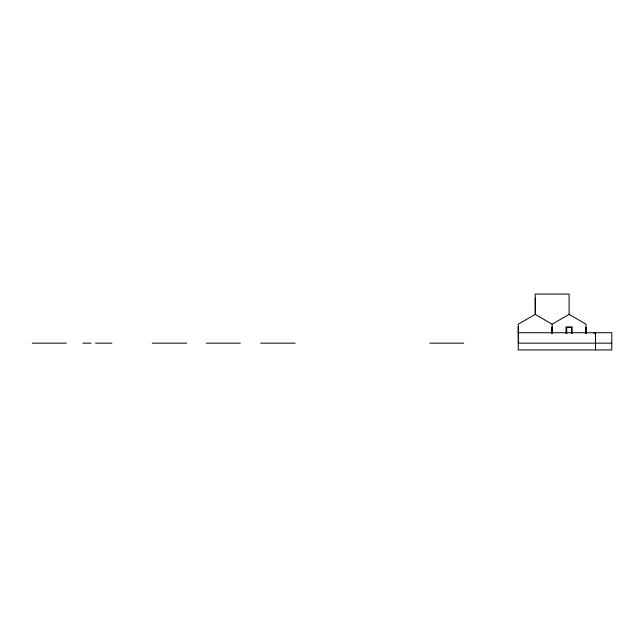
<?xml version="1.0" encoding="UTF-8"?>
<svg xmlns="http://www.w3.org/2000/svg" width="644" height="644" viewBox="0 0 644 644"><rect width="100%" height="100%" fill="white"/><g stroke="black" fill="none" stroke-linecap="round" stroke-linejoin="round"><path stroke-width="0.97" d="M535.188 314.393L552.141 324.182L569.087 314.393L569.087 294.058L535.188 294.058L535.188 314.393L518.243 324.182L518.243 349.942L611.8 349.942L611.8 332.723L518.243 332.723M518.243 326.894L518.581 343.163M552.141 326.894L551.803 333.592M32.2 343.163L66.316 343.163M82.899 343.163L91.037 343.163M95.61 343.163L111.887 343.163M152.226 343.163L186.696 343.163M206.305 343.163L240.357 343.163M260.699 343.163L295.169 343.163M429.822 343.163L463.72 343.163M518.243 343.163L611.8 343.163M569.087 314.393L586.04 324.182L586.04 333.673M595.531 332.723L595.531 349.942M594.171 332.723L594.171 333.673M585.903 327.571L585.903 333.536M585.831 327.571L585.831 333.536M572.138 333.592L572.138 326.894L566.036 326.894L566.036 333.592M571.461 333.536L571.461 327.571L566.72 327.571L566.72 333.536M552.141 324.182L552.141 333.592M551.94 327.571L552.005 333.536M535.325 298.019L535.397 312.936M518.444 327.571L518.444 342.487"/></g></svg>
